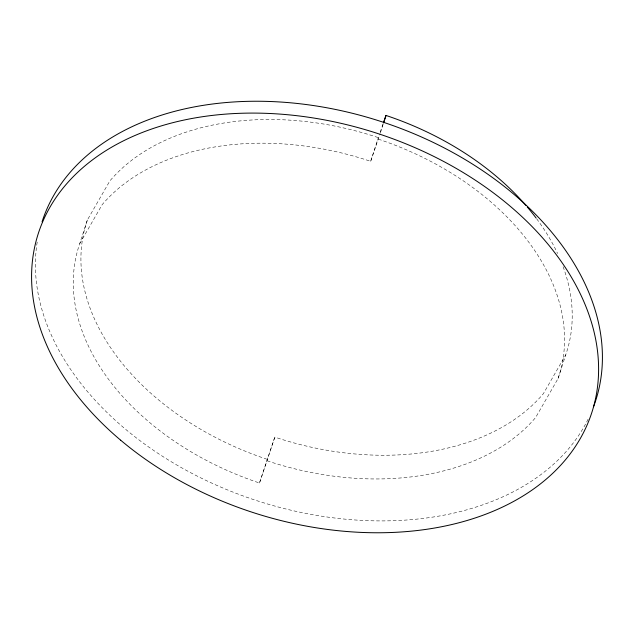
<?xml version="1.0" encoding="UTF-8"?>
<svg xmlns="http://www.w3.org/2000/svg" width="634" height="634" viewBox="0 0 634 634"><rect width="100%" height="100%" fill="white"/><g stroke="black" fill="none" stroke-linecap="round" stroke-linejoin="round"><path stroke-width="0.48" stroke-dasharray="3.17 2.38" d="M563.087 266.692A248.108 170.158 17.9 0 1 565.742 354.794L543.338 393.746A248.108 170.158 17.9 0 1 274.815 437.119L259.488 483.005A248.108 170.158 17.9 0 1 79.733 243.654L87.389 219.958L109.801 181.007A248.108 170.158 17.9 0 1 378.324 137.626L378.966 135.779M259.488 483.005L274.815 437.119M79.733 243.654L102.145 204.703A248.108 170.158 17.9 0 1 370.668 161.329L378.324 137.626M370.668 161.329L380.107 133.671M380.4 132.76L383.34 123.646M267.16 460.823A248.108 170.158 17.9 0 0 535.682 417.449L558.094 378.49L565.742 354.794M380.241 132.086L383.118 123.765M588.122 419.169A290.879 199.496 17.9 0 1 256.707 500.622A290.879 199.496 17.9 0 1 37.557 240.001M378.339 139.147A248.108 170.158 17.9 0 1 558.094 378.49M267.144 459.309A248.108 170.158 17.9 0 1 87.389 219.958M536.729 218.881A248.108 170.158 17.9 0 1 557.603 253.545"/><path stroke-width="0.95" d="M383.633 122.734L385.995 115.443A248.108 170.158 17.9 0 1 525.998 205.519M383.435 122.837L385.995 115.443M42.066 221.805A290.879 199.496 17.9 0 1 384.711 122.719A290.879 199.496 17.9 0 1 593.527 406.727M527.25 206.985A248.108 170.158 17.9 0 1 536.126 218.064M120.682 440.21A290.879 199.496 17.9 0 0 591.007 414.969A290.879 199.496 17.9 0 0 233.566 113.597A290.879 199.496 17.9 0 0 120.682 440.21"/></g></svg>
